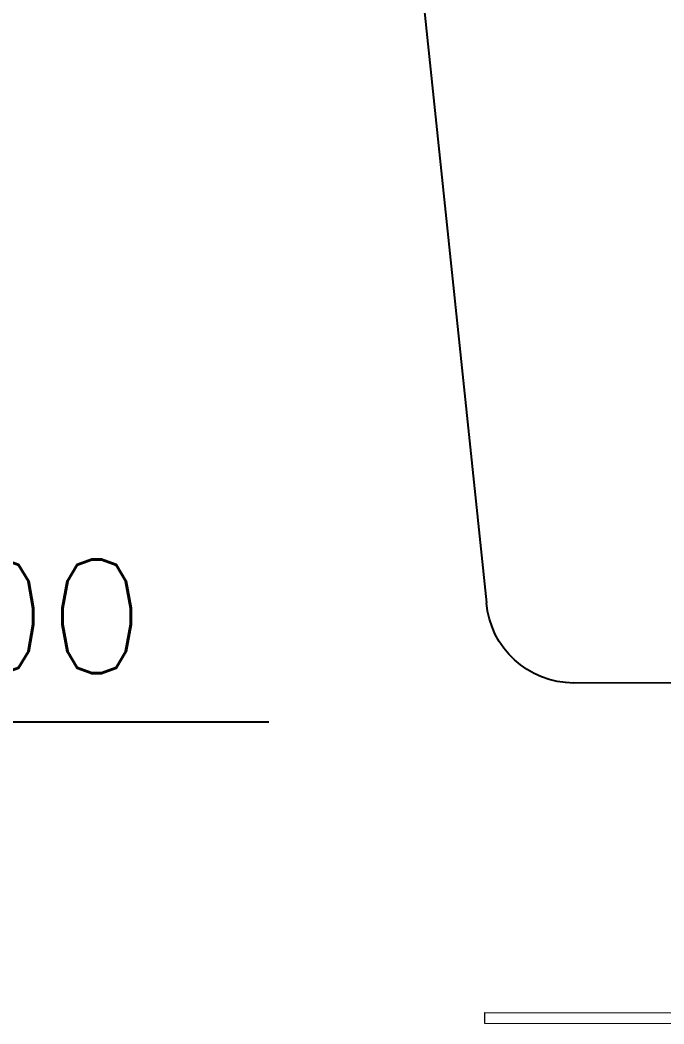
# Model space of a CAD drawing. Header units: inches. Extents: x 78 to 199, y 70 to 92.
# Drawn here: x 143.571 to 144.157, y 77.088 to 78.001 of the extents above; entities that cross this region are included whole.
import ezdxf
from ezdxf.enums import TextEntityAlignment as Align

# ---------------------------------------------------------------- set-up
doc = ezdxf.new("R2010")
doc.units = ezdxf.units.IN
doc.header["$MEASUREMENT"] = 0
doc.layers.add('GLASS-EEE', color=140, linetype='Continuous', lineweight=5)
doc.layers.add('GOLDCLADDING', color=7, linetype='Continuous', true_color=0xffc20a)
doc.styles.add('ROMANS', font='romans.shx')

# ---------------------------------------------------------------- blocks, each defined once
blk = doc.blocks.new('GRWRFHRH')
at = {"color": 252, "lineweight": 25}
for p, q in [((3.91809, 5.74614), (4.01716, 4.80163)), ((4.3163, 4.72819), (4.09675, 4.72851))]:
    blk.add_line(p, q, dxfattribs=at)
at = {"color": 252}
blk.add_line((2.86208, 4.6933, 0), (3.81919, 4.6933, 0), dxfattribs=at)
at = {"color": 252, "lineweight": 25, "extrusion": (0, 0, -1)}
blk.add_ellipse((4.09687, 4.80851), major_axis=(-0.05657, 0.05657), ratio=1, start_param=3.928475, end_param=5.411656, dxfattribs=at)
at = {"layer": 'GLASS-EEE', "color": 252}
for p, q in [((4.01584, 4.41863), (4.01586, 4.42863)), ((4.01586, 4.42863), (4.31586, 4.42819)), ((4.31584, 4.41819), (4.01584, 4.41863))]:
    blk.add_line(p, q, dxfattribs=at)
at = {"color": 252, "style": 'ROMANS'}
for p in [(-5.11757, 7.45916, 0), (3.16531, 4.70638, 0), (-5.11757, 4.62872, 0)]:
    blk.add_attdef('ELEV', text='', height=0.10354, dxfattribs=at).set_placement(p, align=Align.BOTTOM_LEFT)
for p in [(-5.11757, 7.39034, 0), (3.16531, 4.63756, 0), (-5.11757, 4.5599, 0)]:
    blk.add_attdef('LEVEL', text='', height=0.10354, dxfattribs=at).set_placement(p, align=Align.TOP_LEFT)

msp = doc.modelspace()

# ---------------------------------------------------------------- block references
at = {"layer": 'GOLDCLADDING'}
ref = msp.add_blockref('GRWRFHRH', (139.97813, 72.66933, 0), dxfattribs=at)
ref.add_attrib('ELEV', '+-0.00', dxfattribs={"layer": '0', "color": 252, "height": 0.103536, "style": 'ROMANS'}).set_placement((143.14343, 77.37571, 0), align=Align.BOTTOM_LEFT)

doc.saveas('drawing.dxf')
